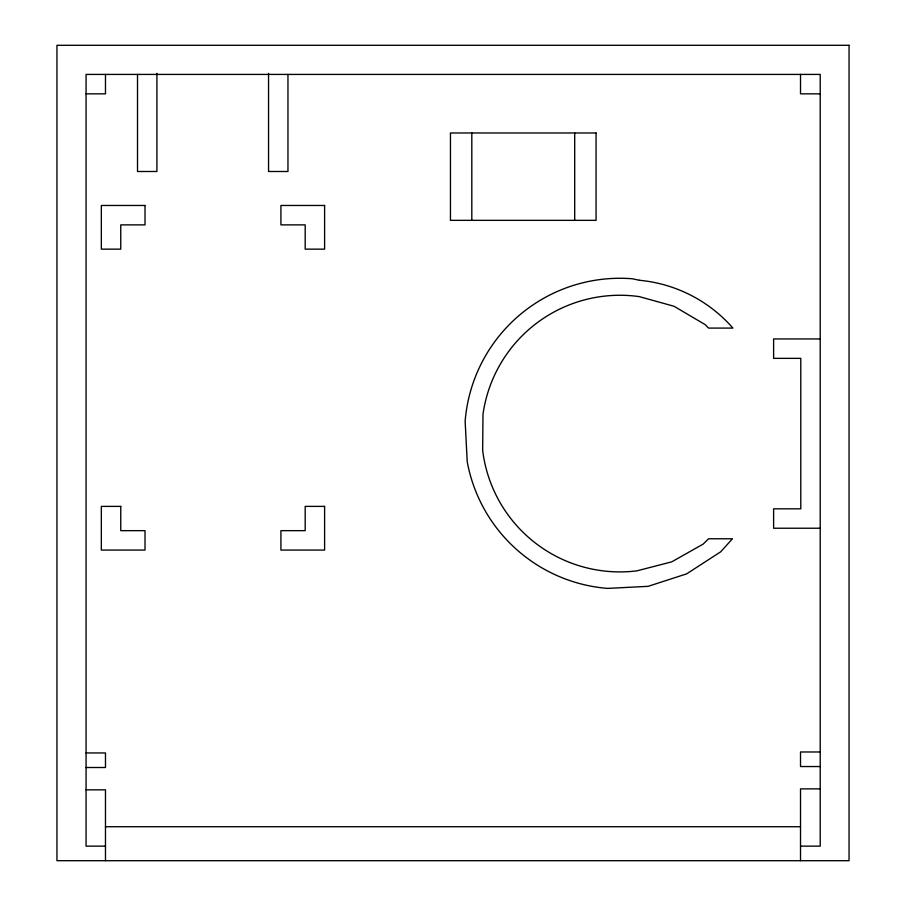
<?xml version="1.0" encoding="UTF-8"?>
<svg xmlns="http://www.w3.org/2000/svg" width="906" height="906" viewBox="0 0 906 906"><rect width="100%" height="100%" fill="white"/><g stroke="black" fill="none" stroke-linecap="round" stroke-linejoin="round"><path stroke-width="1.36" d="M86.07 93.839L105.481 93.839L105.481 74.417M820.213 93.839L800.519 93.839L800.519 74.417M820.213 338.946L773.611 338.946L773.611 358.357L800.791 358.357L800.791 508.821L773.611 508.821L773.611 528.232L820.213 528.232M820.213 751.98L800.519 751.98L800.519 766.544L820.213 766.544M86.07 752.954L105.481 752.954L105.481 767.507L86.07 767.507M820.213 788.866L800.519 788.866L800.519 860.7M86.07 789.839L105.481 789.839L105.481 860.7M105.481 826.725L800.519 826.725M105.481 846.136L86.07 846.136L86.07 74.417L820.213 74.417L820.213 846.136L800.519 846.136M639.511 280.294L632.343 278.765A155.311 155.311 0 0 0 465.14 421.199L467.213 461.698A155.311 155.311 0 0 0 607.575 588.402L648.073 586.341L686.646 573.86L720.678 551.822L732.444 538.776L708.571 538.776L703.181 544.087L671.742 561.856L636.782 570.882A138.324 138.324 0 0 1 482.66 450.407L482.989 414.291A138.324 138.324 0 0 1 639.251 296.613L674.041 306.273L705.151 324.608L708.571 328.085L732.897 328.085A141.483 141.483 0 0 0 639.511 280.282M574.698 132.978L574.698 220.339M471.811 132.978L471.811 220.339M287.961 74.417L287.961 171.494L268.55 171.494L268.55 73.341M156.919 73.341L156.919 171.494L137.508 171.494L137.508 74.417M849.047 45.3L56.953 45.3L56.953 860.7L849.047 860.7L849.047 45.3M596.057 132.978L450.452 132.978L450.452 220.339L596.057 220.339L596.057 132.978M145.017 205.469L101.336 205.469L101.336 249.15L120.758 249.15L120.758 224.881L145.017 224.881L145.017 205.469M324.608 205.469L280.917 205.469L280.917 224.881L305.186 224.881L305.186 249.15L324.608 249.15L324.608 205.469M120.758 506.386L101.336 506.386L101.336 550.067L145.017 550.067L145.017 530.656L120.758 530.656L120.758 506.386M324.608 506.386L305.186 506.386L305.186 530.656L280.917 530.656L280.917 550.067L324.608 550.067L324.608 506.386"/></g></svg>
